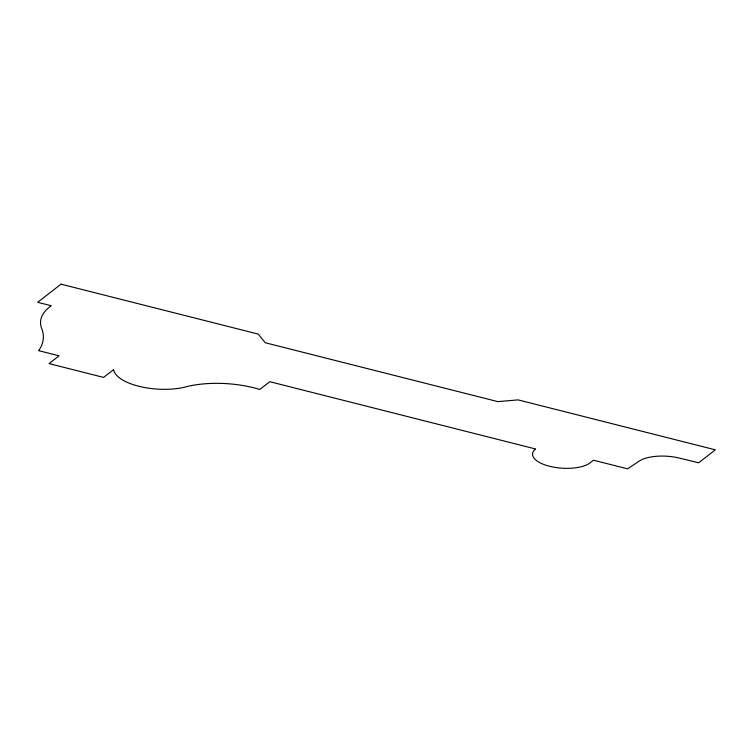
<?xml version="1.0" encoding="UTF-8"?>
<svg xmlns="http://www.w3.org/2000/svg" width="753" height="753" viewBox="0 0 753 753"><rect width="100%" height="100%" fill="white"/><g stroke="black" fill="none" stroke-linecap="round" stroke-linejoin="round"><path stroke-width="1.13" d="M61.021 284.163L37.65 302.292L51.279 305.746A90.906 36.831 3.7 0 0 41.904 329.014A127.059 51.477 3.7 0 1 38.61 350.644L59.063 355.821L49.039 363.595L103.566 377.404L113.59 369.629A45.124 18.279 3.7 0 0 141.075 386.797A45.124 18.279 3.7 0 0 187.874 386.336A65.257 26.44 3.7 0 1 259.785 389.461L269.8 381.696L535.618 448.995A30.412 12.321 3.7 0 0 549.53 466.258A30.412 12.321 3.7 0 0 590.154 462.803L593.486 460.215L627.569 468.837L638.779 461.401A31.071 12.585 3.7 0 1 679.366 458.088L698.652 462.784L715.35 449.833L518.12 399.89L497.808 401.622L265.207 342.728L258.251 334.097L61.021 284.163"/></g></svg>
